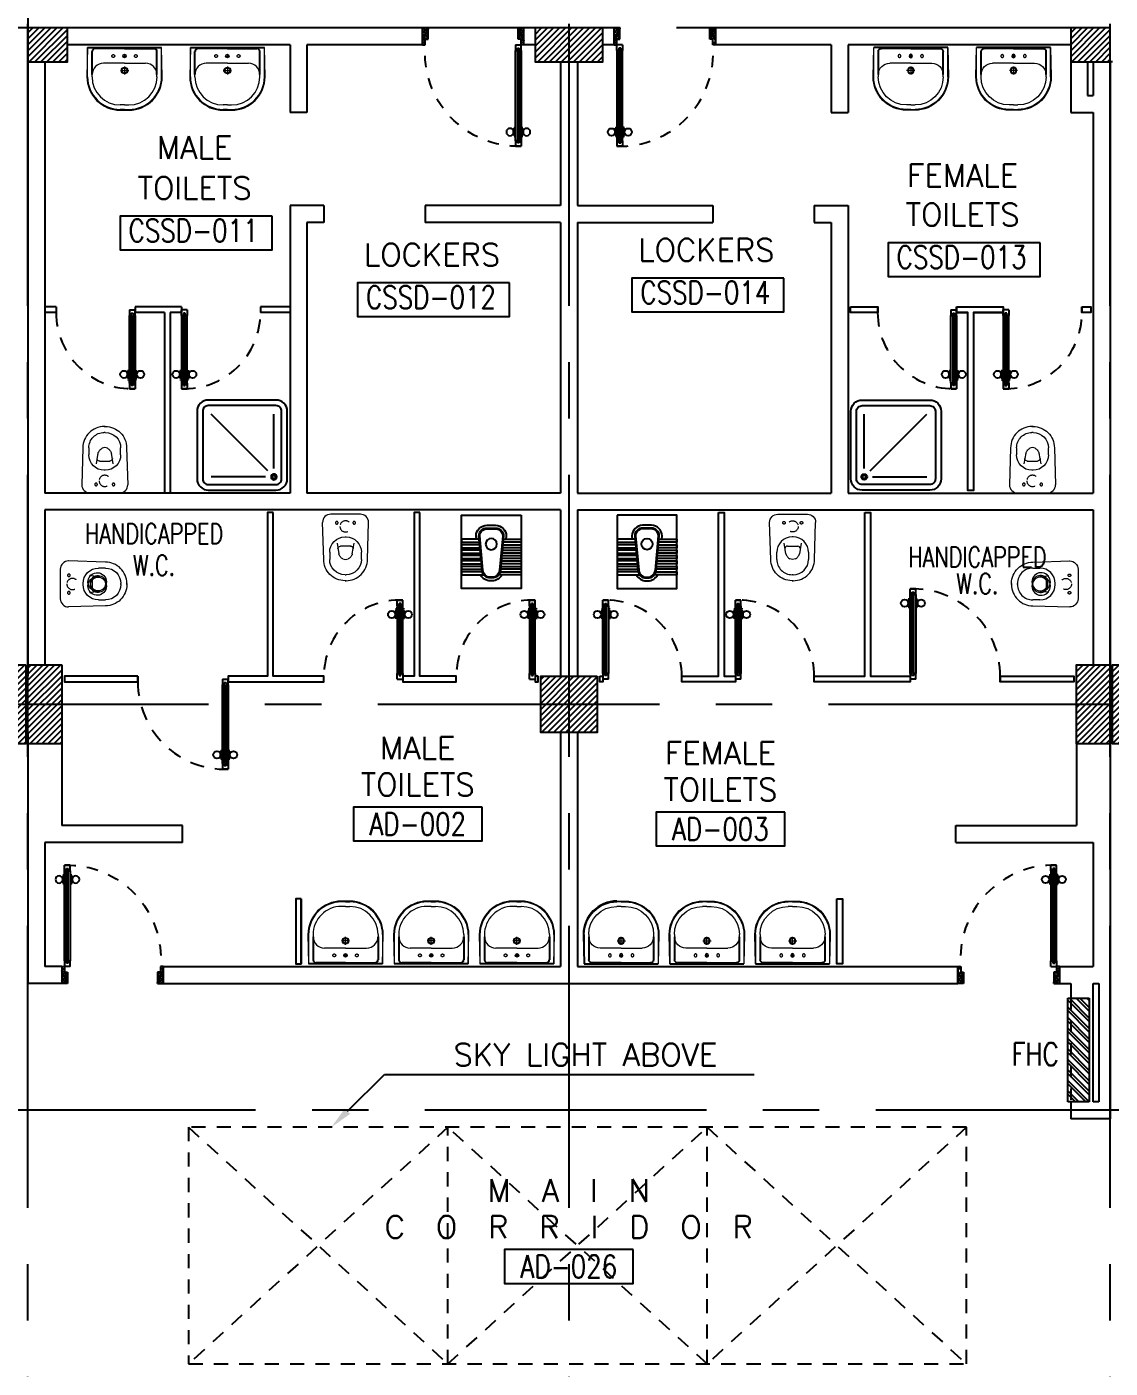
# Model space of a CAD drawing. Extents: x 0 to 93.3, y -13.5 to 76.8.
# Drawn here: x 38.99 to 48.6, y 21.11 to 33.01 of the extents above; entities that cross this region are included whole.
import ezdxf
from ezdxf.enums import TextEntityAlignment as Align

# ---------------------------------------------------------------- set-up
doc = ezdxf.new("R2010")
doc.units = 0
doc.header["$MEASUREMENT"] = 0
for name, pattern in [('CENTERX2', [4, 2.5, -0.5, 0.5, -0.5]), ('DASHED', [0.75, 0.5, -0.25]), ('HIDDEN', [0.375, 0.25, -0.125]), ('HIDDEN2', [0.1875, 0.125, -0.0625])]:
    doc.linetypes.add(name, pattern=pattern)
doc.layers.get('0').update_dxf_attribs({"color": 11, "linetype": 'CONTINUOUS'})
for name, color, linetype in [('A-JEERI', 11, 'CONTINUOUS'), ('AXES', 11, 'CENTERX2'), ('COL', 11, 'CONTINUOUS'), ('DOOR', 11, 'CONTINUOUS'), ('FHC', 11, 'CONTINUOUS'), ('FIX', 11, 'CONTINUOUS'), ('HAT', 11, 'CONTINUOUS'), ('HIDDEN', 11, 'HIDDEN2'), ('PART', 11, 'CONTINUOUS'), ('RM-BOX', 11, 'CONTINUOUS'), ('RM-IND', 11, 'CONTINUOUS'), ('RM-NAME', 11, 'CONTINUOUS'), ('RM-NO', 11, 'CONTINUOUS'), ('WALL', 11, 'CONTINUOUS')]:
    doc.layers.add(name, color=color, linetype=linetype)
doc.styles.add('ROMANS', font='ROMANS.shx', dxfattribs={"width": 0.6})

# ---------------------------------------------------------------- blocks, each defined once
blk = doc.blocks.new('DOOR90')
at = {"layer": 'DOOR', "color": 7, "linetype": 'ByBlock'}
for p, q in [((-150, 0), (0, 0)), ((-150, 0), (-150, -25)), ((0, -50), (-114, 0)), ((0, -50), (-40, 0)), ((0, -50), (0, 0)), ((-1000, -25), (-1050, -25)), ((-1050, -75), (-1050, -25)), ((-1050, -25), (-1050, -75)), ((-1000, -75), (-1050, -75)), ((-1000, -42), (-1020, -42)), ((-1020, -42), (-1020, -58)), ((-1000, -58), (-1020, -58)), ((-1000, -25), (-1000, -42)), ((-1000, -58), (-1000, -75)), ((-878, -18), (-968, -18)), ((-968, -25), (-968, -18)), ((-968, -75), (-968, -82)), ((-878, -82), (-968, -82)), ((-955, -9), (-890, -9)), ((-955, -18), (-955, -9)), ((-955, -18), (-890, -18)), ((-955, -82), (-890, -82)), ((-955, -82), (-955, -91)), ((-955, -91), (-890, -91)), ((-890, -18), (-890, -9)), ((-890, -82), (-890, -91)), ((-878, -25), (-878, -18)), ((-878, -75), (-878, -82)), ((-200, -25), (-150, -25)), ((-200, -42), (-200, -25)), ((-180, -42), (-200, -42)), ((-200, -58), (-180, -58)), ((-200, -75), (-200, -58)), ((-150, -75), (-200, -75)), ((-180, -58), (-180, -42)), ((-150, -25), (-100, -25)), ((-150, -75), (-150, -25)), ((-100, -25), (-100, -50)), ((0, -50), (-100, -37)), ((-100, -50), (0, -50)), ((-150, -875), (-100, -875)), ((-150, -900), (-150, -875)), ((-150, -900), (0, -900)), ((0, -900), (-150, -900)), ((0, -850), (-114, -900)), ((-100, -875), (-100, -850)), ((0, -850), (-100, -863)), ((-100, -850), (0, -850)), ((0, -850), (-40, -900)), ((0, -850), (0, -900))]:
    blk.add_line(p, q, dxfattribs=at)
at = {"layer": 'DOOR', "linetype": 'ByBlock'}
for p, q in [((-200, -25), (-1000, -25)), ((-200, -42), (-1000, -42)), ((-200, -58), (-1000, -58)), ((-1000, -75), (-200, -75))]:
    blk.add_line(p, q, dxfattribs=at)
at = {"layer": 'DOOR', "color": 7, "linetype": 'ByBlock'}
for centre in [(-923, 24), (-923, -124)]:
    blk.add_circle(centre, 32.4, dxfattribs=at)
for centre, radius, start, end in [((0, -50), 154, 161.1053, 166.2858), ((0, -50), 94.4, 148.0182, 180), ((0, -50), 134, 158.1598, 169.28), ((0, -50), 114, 154.0838, 167.3774), ((0, -50), 74.4, 137.7764, 180), ((0, -50), 54.4, 113.2074, 180), ((0, -50), 34.4, 90, 180), ((0, -50), 14.4, 90, 180), ((0, -850), 154, 193.7142, 198.8947), ((0, -850), 134, 190.72, 201.8402), ((0, -850), 94.4, 180, 211.9818), ((0, -850), 74.4, 180, 222.2236), ((0, -850), 54.4, 180, 246.7926), ((0, -850), 34.4, 180, 270), ((0, -850), 14.4, 180, 270)]:
    blk.add_arc(centre, radius, start, end, dxfattribs=at)
at = {"layer": 'DOOR', "linetype": 'HIDDEN', "ltscale": 0.5}
blk.add_arc((-222, -50), 828, 178.2701, 275.003, dxfattribs=at)
blk = doc.blocks.new('WC')
at = {"layer": 'FIX', "lineweight": 20}
for p, q in [((475, 141), (538, 141)), ((339, 5), (339, -5)), ((395, 76), (490, 60)), ((534, 24), (540, 0)), ((540, 0), (534, -24)), ((674, 5), (674, -5)), ((490, -60), (395, -76)), ((213, -204), (210, -204)), ((538, -141), (475, -141))]:
    blk.add_line(p, q, dxfattribs=at)
at = {"layer": 'FIX', "linetype": 'Continuous', "lineweight": 20}
blk.add_line((420, -47), (420, 45), dxfattribs=at)
at = {"layer": 'FIX', "lineweight": 20}
for points in [[(210, -204, -0.414214), (137, -131), (137, 0), (137, 131, -0.414214), (210, 204)], [(727, -5), (727, 5, 0.414214), (538, 194), (210, 204)], [(727, 5), (727, -5, -0.414214), (538, -194), (210, -204)]]:
    blk.add_lwpolyline(points, format="xyb", dxfattribs=at)
at = {"layer": 'FIX', "linetype": 'HIDDEN2', "lineweight": 20, "ltscale": 0.3}
blk.add_circle((245, 0), 49.8, dxfattribs=at)
at = {"layer": 'FIX', "linetype": 'HIDDEN', "lineweight": 20, "ltscale": 0.05}
for centre in [(213, 78), (213, -77)]:
    blk.add_circle(centre, 11.6, dxfattribs=at)
at = {"layer": 'FIX', "lineweight": 20}
for centre, radius, start, end in [((475, 5), 136, 90, 180), ((538, 5), 136, 360, 90), ((464, -18), 82, 51.0758, 71.504), ((473, -7), 68.2, 27.1532, 51.0758), ((475, -5), 136, 180, 270), ((464, 18), 82, 288.496, 308.9242), ((473, 7), 68.2, 308.9242, 332.8468), ((538, -5), 136, 270, 0)]:
    blk.add_arc(centre, radius, start, end, dxfattribs=at)
at = {"layer": 'FIX', "linetype": 'Continuous', "lineweight": 20}
for centre, start, end in [((443, 46), 88.3879, 182.3338), ((442, -46), 177.6662, 271.6121)]:
    blk.add_arc(centre, 22.3, start, end, dxfattribs=at)
blk = doc.blocks.new('*X81')
at = {"color": 0}
for p, q in [((215909, 32308), (216361, 32761)), ((215909, 32361), (216308, 32761)), ((215909, 32414), (216255, 32761)), ((215909, 32467), (216202, 32761)), ((215909, 32520), (216149, 32761)), ((215909, 32573), (216096, 32761)), ((215909, 32626), (216043, 32761)), ((215909, 32680), (215990, 32761)), ((215909, 32733), (215937, 32761)), ((215914, 32261), (216409, 32755)), ((215967, 32261), (216409, 32702)), ((216020, 32261), (216409, 32649)), ((216073, 32261), (216409, 32596)), ((216126, 32261), (216409, 32543)), ((216179, 32261), (216409, 32490)), ((216233, 32261), (216409, 32437)), ((216286, 32261), (216409, 32384)), ((216339, 32261), (216409, 32331)), ((216392, 32261), (216409, 32278))]:
    blk.add_line(p, q, dxfattribs=at)
blk = doc.blocks.new('RM1')
at = {"layer": 'RM-BOX'}
blk.add_lwpolyline([(570, -200), (-570, -200), (-570, -500), (570, -500)], close=True, dxfattribs=at)
at = {"layer": 'RM-NAME', "style": 'ROMANS'}
for tag, p in [('ROOMNAME1', (0, 324)), ('ROOMNAME2', (0, 0))]:
    blk.add_attdef(tag, text='', height=200, dxfattribs=at).set_placement(p, align=Align.MIDDLE)
at = {"layer": 'RM-NO', "style": 'ROMANS', "width": 0.8}
blk.add_attdef('ROOMNO', text='', height=200, dxfattribs=at).set_placement((0, -350), align=Align.MIDDLE)
blk = doc.blocks.new('AWC')
at = {"layer": 'FIX'}
for p, q in [((-726, 265), (-726, 66)), ((-700, 265), (-726, 265)), ((-700, 79), (-700, 265)), ((-678, 265), (-678, 82)), ((-652, 265), (-678, 265)), ((-652, 84), (-652, 265)), ((-630, 265), (-630, 86)), ((-604, 265), (-630, 265)), ((-604, 89), (-604, 265)), ((-582, 265), (-582, 91)), ((-556, 265), (-582, 265)), ((-556, 93), (-556, 265)), ((-534, 265), (-534, 95)), ((-508, 265), (-534, 265)), ((-508, 98), (-508, 265)), ((-486, 265), (-486, 100)), ((-460, 265), (-486, 265)), ((-460, 102), (-460, 265)), ((-438, 265), (-438, 104)), ((-412, 265), (-438, 265)), ((-412, 106), (-412, 265)), ((-384, 134), (-412, 131)), ((-825, 0), (-825, 0)), ((-780, 7), (-780, -7)), ((-755, 7), (-755, -7)), ((-748, 7), (-748, -7)), ((-382, 109), (-687, 81)), ((-312, -39), (-312, 39)), ((-287, -39), (-287, 39)), ((-726, -265), (-726, -66)), ((-700, -79), (-700, -265)), ((-687, -81), (-382, -109)), ((-678, -265), (-678, -82)), ((-652, -84), (-652, -265)), ((-630, -265), (-630, -86)), ((-604, -89), (-604, -265)), ((-582, -265), (-582, -91)), ((-556, -93), (-556, -265)), ((-534, -265), (-534, -95)), ((-508, -98), (-508, -265)), ((-486, -265), (-486, -100)), ((-460, -102), (-460, -265)), ((-438, -265), (-438, -104)), ((-412, -106), (-412, -265)), ((-412, -131), (-384, -134)), ((-700, -265), (-726, -265)), ((-652, -265), (-678, -265)), ((-604, -265), (-630, -265)), ((-556, -265), (-582, -265)), ((-508, -265), (-534, -265)), ((-460, -265), (-486, -265)), ((-412, -265), (-438, -265))]:
    blk.add_line(p, q, dxfattribs=at)
at = {"layer": 'FIX', "color": 32}
for p, q in [((-381, 102), (-686, 74)), ((-319, -39), (-319, 39)), ((-686, -74), (-381, -102))]:
    blk.add_line(p, q, dxfattribs=at)
at = {"layer": 'FIX'}
blk.add_lwpolyline([(-198, 265), (-848, 265), (-848, -265), (-198, -265)], close=True, dxfattribs=at)
at = {"layer": 'FIX', "color": 32}
blk.add_circle((-454, 0), 50, dxfattribs=at)
at = {"layer": 'FIX'}
for centre, radius, start, end in [((-382, 39), 95, 0, 90.1311), ((-680, 7), 100, 117.0426, 180), ((-680, 7), 75, 95.2114, 180), ((-382, 39), 70, 0, 90.1311), ((-680, -7), 100, 180, 242.9574), ((-680, -7), 75, 180, 264.7886), ((-382, -39), 95, 270, 0), ((-382, -39), 70, 270, 0)]:
    blk.add_arc(centre, radius, start, end, dxfattribs=at)
at = {"layer": 'FIX', "color": 32}
for centre, radius, start, end in [((-680, 7), 68, 95.2114, 180), ((-382, 39), 63, 0, 90.1311), ((-680, -7), 68, 180, 264.7886), ((-382, -39), 63, 270, 0)]:
    blk.add_arc(centre, radius, start, end, dxfattribs=at)
blk = doc.blocks.new('SHR1')
at = {"layer": 'FIX'}
for p, q in [((-196, 196), (-700, 700)), ((-143, 218), (-143, 700)), ((-218, 143), (-700, 143))]:
    blk.add_line(p, q, dxfattribs=at)
for points in [[(-825, 125), (-825, 725, -0.414214), (-725, 825), (-125, 825, -0.414214), (-25, 725), (-25, 125, -0.414214), (-125, 25), (-725, 25, -0.414214)], [(-775, 125), (-775, 725, -0.414214), (-725, 775), (-125, 775, -0.414214), (-75, 725), (-75, 125, -0.414214), (-125, 75), (-725, 75, -0.414214)]]:
    blk.add_lwpolyline(points, format="xyb", close=True, dxfattribs=at)
for radius in [25, 15]:
    blk.add_circle((-143, 143), radius, dxfattribs=at)
blk = doc.blocks.new('C11')
at = {"layer": 'HAT'}
h = blk.add_hatch(dxfattribs=at)
h.set_pattern_fill('ANSI31', color=256, scale=300, style=0)
h.set_pattern_definition([(45, (-383765.23, -62181), (-26.5165043, 26.5165043), [])])
h.paths.add_polyline_path([(-20, 350), (-20, 700), (-320, 700), (-320, 350)])
h.paths.add_polyline_path([(-320, 0), (-20, 0), (-20, 350), (-320, 350)])
h = blk.add_hatch(dxfattribs=at)
h.set_pattern_fill('ANSI31', color=256, scale=300, style=0)
h.set_pattern_definition([(45, (-383445.23, -62181), (-26.5165043, 26.5165043), [])])
h.paths.add_polyline_path([(300, 350), (300, 700), (0, 700), (0, 350)])
h.paths.add_polyline_path([(0, 0), (300, 0), (300, 350), (0, 350)])
at = {"layer": 'COL'}
for points in [[(-20, 700), (-20, 0), (-320, 0), (-320, 700)], [(300, 700), (300, 0), (0, 0), (0, 700)]]:
    blk.add_lwpolyline(points, close=True, dxfattribs=at)
blk = doc.blocks.new('LAV-003')
at = {"layer": 'FIX', "linetype": 'ByBlock'}
blk.add_line((-328, -25), (328, -25), dxfattribs=at)
at = {"layer": 'FIX', "linetype": 'Continuous', "lineweight": 20}
for p, q in [((-328, -285), (-328, -25)), ((328, -285), (328, -25)), ((0, -165), (-187, -165)), ((0, -165), (187, -165)), ((-288, -285), (-288, -265)), ((287, -285), (287, -265)), ((0, -535), (-38, -535)), ((0, -575), (-38, -575)), ((0, -535), (38, -535)), ((0, -575), (38, -575))]:
    blk.add_line(p, q, dxfattribs=at)
at = {"layer": 'FIX', "linetype": 'ByBlock', "ltscale": 0.3}
for p, q in [((-288, -265), (-288, -60)), ((0, -35), (-262, -35)), ((0, -35), (262, -35)), ((287, -265), (287, -60))]:
    blk.add_line(p, q, dxfattribs=at)
at = {"layer": 'FIX', "lineweight": 20}
for p, q in [((-16, -101), (15, -101)), ((0, -85), (0, -116))]:
    blk.add_line(p, q, dxfattribs=at)
at = {"layer": 'FIX', "linetype": 'DASHED', "lineweight": 20, "ltscale": 0.04}
for p, q in [((-36, -230), (37, -230)), ((0, -194), (0, -266))]:
    blk.add_line(p, q, dxfattribs=at)
at = {"layer": 'FIX', "linetype": 'Continuous', "lineweight": 20}
blk.add_lwpolyline([(295, -25), (0, -25), (-328, -25), (-334, -285, 0.414214), (-38, -582), (0, -582), (38, -582, 0.414214), (334, -285), (328, -25), (0, -25)], format="xyb", dxfattribs=at)
at = {"layer": 'FIX', "linetype": 'HIDDEN', "lineweight": 20, "ltscale": 0.05}
for centre in [(-100, -101), (100, -101)]:
    blk.add_circle(centre, 12.4, dxfattribs=at)
at = {"layer": 'FIX', "lineweight": 20}
for centre, radius in [((0, -101), 15.5), ((0, -230), 29.5), ((0, -230), 22.5)]:
    blk.add_circle(centre, radius, dxfattribs=at)
at = {"layer": 'FIX', "linetype": 'ByBlock', "ltscale": 0.3}
for centre, start, end in [((-262, -60), 90, 180), ((262, -60), 0, 90)]:
    blk.add_arc(centre, 25, start, end, dxfattribs=at)
at = {"layer": 'FIX', "linetype": 'Continuous', "lineweight": 20}
for centre, radius, start, end in [((-187, -265), 100, 90, 180), ((187, -265), 100, 0, 90), ((-38, -285), 290, 180, 270), ((-38, -285), 250, 180, 270), ((38, -285), 290, 270, 0), ((38, -285), 250, 270, 0)]:
    blk.add_arc(centre, radius, start, end, dxfattribs=at)

msp = doc.modelspace()

# ---------------------------------------------------------------- hatches: boundary and pattern name
at = {"layer": 'FHC', "linetype": 'ByBlock', "ltscale": 0.3}
h = msp.add_hatch(dxfattribs=at)
h.set_pattern_fill('ANSI32', color=11, scale=175, angle=90, style=0)
h.set_pattern_definition([(135, (79.46555, -208.72118), (-0.046403882, -0.046403882), []), (135, (79.46555, -208.690244), (-0.046403882, -0.046403882), [])])
h.paths.add_polyline_path([(48.4145, 24.395), (48.2245, 24.395), (48.2245, 23.475), (48.4145, 23.475)])
h.paths.add_polyline_path([(48.8357, 23.2624), (48.4148, 23.2624), (48.4148, 23.5249), (48.8357, 23.5249)], flags=9)
at = {"layer": 'HAT'}
h = msp.add_hatch(dxfattribs=at)
h.set_pattern_fill('ANSI31', color=256, scale=0.3, style=0)
h.set_pattern_definition([(45, (-344.395687, -5.831), (-0.0265165043, 0.0265165043), [])])
h.paths.add_polyline_path([(38.9995, 32.7), (39.3495, 32.7), (39.3495, 33), (38.9995, 33)])
h = msp.add_hatch(dxfattribs=at)
h.set_pattern_fill('ANSI31', color=256, scale=0.3, style=0)
h.set_pattern_definition([(45, (-314.745687, -5.831), (-0.0265165043, 0.0265165043), [])])
h.paths.add_polyline_path([(43.7995, 32.7), (43.7995, 33), (43.4995, 33), (43.4995, 32.7)])
h.paths.add_polyline_path([(44.0995, 32.7), (44.0995, 33), (43.7995, 33), (43.7995, 32.7)])
h = msp.add_hatch(dxfattribs=at)
h.set_pattern_fill('ANSI31', color=256, scale=0.3, style=0)
h.set_pattern_definition([(45, (-335.145687, -5.831), (-0.0265165043, 0.0265165043), [])])
h.paths.add_polyline_path([(48.2495, 32.7), (48.5995, 32.7), (48.5995, 33), (48.2495, 33)])

# ---------------------------------------------------------------- linework, layer by layer
at = {"layer": 'AXES'}
for p, q in [((43.7995, -1.4643), (43.7995, 76.0748)), ((38.9995, -1.4643), (38.9995, 75.7248)), ((48.5995, -1.4643), (48.5995, 75.7248)), ((92.2523, 33), (22.7795, 33)), ((92.6023, 27), (22.7795, 27)), ((81.0195, 23.4), (6.5595, 23.4))]:
    msp.add_line(p, q, dxfattribs=at)
at = {"layer": 'COL'}
for points in [[(38.9995, 33), (38.9995, 32.7), (39.3495, 32.7), (39.3495, 33)], [(44.0995, 33), (43.4995, 33), (43.4995, 32.7), (44.0995, 32.7)], [(48.2495, 33), (48.2495, 32.7), (48.5995, 32.7), (48.5995, 33)], [(44.0495, 27.25), (44.0495, 26.75), (43.5495, 26.75), (43.5495, 27.25)]]:
    msp.add_lwpolyline(points, close=True, dxfattribs=at)
at = {"layer": 'DOOR', "color": 0}
msp.add_line((48.6195, 32.7), (48.5995, 32.7), dxfattribs=at)
at = {"layer": 'DOOR', "linetype": 'ByBlock'}
for p, q in [((39.8995, 30.5), (39.8995, 30.45)), ((39.8995, 30.5), (39.9495, 30.5)), ((39.9165, 30.45), (39.9165, 30.47)), ((39.9165, 30.47), (39.9325, 30.47)), ((39.9325, 30.47), (39.9325, 30.45)), ((39.9495, 30.45), (39.9495, 30.5)), ((40.362, 30.45), (40.362, 30.5)), ((40.412, 30.5), (40.362, 30.5)), ((40.379, 30.47), (40.379, 30.45)), ((40.395, 30.47), (40.379, 30.47)), ((40.395, 30.45), (40.395, 30.47)), ((40.412, 30.5), (40.412, 30.45)), ((47.187, 30.5), (47.187, 30.45)), ((47.187, 30.5), (47.237, 30.5)), ((47.204, 30.45), (47.204, 30.47)), ((47.204, 30.47), (47.22, 30.47)), ((47.22, 30.47), (47.22, 30.45)), ((47.237, 30.45), (47.237, 30.5)), ((47.6495, 30.45), (47.6495, 30.5)), ((47.6995, 30.5), (47.6495, 30.5)), ((47.6665, 30.47), (47.6665, 30.45)), ((47.6825, 30.47), (47.6665, 30.47)), ((47.6825, 30.45), (47.6825, 30.47)), ((47.6995, 30.5), (47.6995, 30.45)), ((39.8995, 29.85), (39.8995, 30.45)), ((39.8995, 30.45), (39.9165, 30.45)), ((39.9165, 30.45), (39.9165, 29.85)), ((39.9325, 30.45), (39.9325, 29.85)), ((39.9325, 30.45), (39.9495, 30.45)), ((39.9495, 30.45), (39.9495, 29.85)), ((40.362, 30.45), (40.362, 29.85)), ((40.379, 30.45), (40.362, 30.45)), ((40.379, 30.45), (40.379, 29.85)), ((40.395, 30.45), (40.395, 29.85)), ((40.412, 30.45), (40.395, 30.45)), ((40.412, 29.85), (40.412, 30.45)), ((47.187, 29.85), (47.187, 30.45)), ((47.187, 30.45), (47.204, 30.45)), ((47.204, 30.45), (47.204, 29.85)), ((47.22, 30.45), (47.22, 29.85)), ((47.22, 30.45), (47.237, 30.45)), ((47.237, 30.45), (47.237, 29.85)), ((47.6495, 30.45), (47.6495, 29.85)), ((47.6665, 30.45), (47.6495, 30.45)), ((47.6665, 30.45), (47.6665, 29.85)), ((47.6825, 30.45), (47.6825, 29.85)), ((47.6995, 30.45), (47.6825, 30.45)), ((47.6995, 29.85), (47.6995, 30.45)), ((39.8923, 29.9598), (39.8833, 29.9598)), ((39.8833, 29.895), (39.8833, 29.9598)), ((39.8923, 29.895), (39.8833, 29.895)), ((39.8923, 29.895), (39.8923, 29.9598)), ((39.8995, 29.8824), (39.8923, 29.8824)), ((39.8923, 29.8724), (39.8923, 29.8824)), ((39.8995, 29.8724), (39.8923, 29.8724)), ((39.9495, 29.8824), (39.9567, 29.8824)), ((39.9495, 29.8724), (39.9567, 29.8724)), ((39.9567, 29.9598), (39.9657, 29.9598)), ((39.9567, 29.895), (39.9567, 29.9598)), ((39.9567, 29.895), (39.9657, 29.895)), ((39.9567, 29.8724), (39.9567, 29.8824)), ((39.9657, 29.895), (39.9657, 29.9598)), ((40.3548, 29.9598), (40.3458, 29.9598)), ((40.3458, 29.895), (40.3458, 29.9598)), ((40.3548, 29.895), (40.3458, 29.895)), ((40.3548, 29.895), (40.3548, 29.9598)), ((40.362, 29.8824), (40.3548, 29.8824)), ((40.3548, 29.8724), (40.3548, 29.8824)), ((40.362, 29.8724), (40.3548, 29.8724)), ((40.412, 29.8824), (40.4192, 29.8824)), ((40.412, 29.8724), (40.4192, 29.8724)), ((40.4192, 29.9598), (40.4282, 29.9598)), ((40.4192, 29.895), (40.4192, 29.9598)), ((40.4192, 29.895), (40.4282, 29.895)), ((40.4192, 29.8724), (40.4192, 29.8824)), ((40.4282, 29.895), (40.4282, 29.9598)), ((47.1798, 29.9598), (47.1708, 29.9598)), ((47.1708, 29.895), (47.1708, 29.9598)), ((47.1798, 29.895), (47.1708, 29.895)), ((47.1798, 29.895), (47.1798, 29.9598)), ((47.187, 29.8824), (47.1798, 29.8824)), ((47.1798, 29.8724), (47.1798, 29.8824)), ((47.187, 29.8724), (47.1798, 29.8724)), ((47.237, 29.8824), (47.2442, 29.8824)), ((47.237, 29.8724), (47.2442, 29.8724)), ((47.2442, 29.9598), (47.2532, 29.9598)), ((47.2442, 29.895), (47.2442, 29.9598)), ((47.2442, 29.895), (47.2532, 29.895)), ((47.2442, 29.8724), (47.2442, 29.8824)), ((47.2532, 29.895), (47.2532, 29.9598)), ((47.6423, 29.9598), (47.6333, 29.9598)), ((47.6333, 29.895), (47.6333, 29.9598)), ((47.6423, 29.895), (47.6333, 29.895)), ((47.6423, 29.895), (47.6423, 29.9598)), ((47.6495, 29.8824), (47.6423, 29.8824)), ((47.6423, 29.8724), (47.6423, 29.8824)), ((47.6495, 29.8724), (47.6423, 29.8724)), ((47.6995, 29.8824), (47.7067, 29.8824)), ((47.6995, 29.8724), (47.7067, 29.8724)), ((47.7067, 29.9598), (47.7157, 29.9598)), ((47.7067, 29.895), (47.7067, 29.9598)), ((47.7067, 29.895), (47.7157, 29.895)), ((47.7067, 29.8724), (47.7067, 29.8824)), ((47.7157, 29.895), (47.7157, 29.9598)), ((39.9165, 29.85), (39.8995, 29.85)), ((39.8995, 29.85), (39.8995, 29.8)), ((39.9495, 29.8), (39.8995, 29.8)), ((39.8995, 29.8), (39.9495, 29.8)), ((39.9165, 29.85), (39.9165, 29.83)), ((39.9325, 29.83), (39.9165, 29.83)), ((39.9495, 29.85), (39.9325, 29.85)), ((39.9325, 29.85), (39.9325, 29.83)), ((39.9495, 29.85), (39.9495, 29.8)), ((40.362, 29.85), (40.379, 29.85)), ((40.362, 29.85), (40.362, 29.8)), ((40.362, 29.8), (40.412, 29.8)), ((40.412, 29.8), (40.362, 29.8)), ((40.379, 29.85), (40.379, 29.83)), ((40.379, 29.83), (40.395, 29.83)), ((40.395, 29.85), (40.412, 29.85)), ((40.395, 29.85), (40.395, 29.83)), ((40.412, 29.85), (40.412, 29.8)), ((47.204, 29.85), (47.187, 29.85)), ((47.187, 29.85), (47.187, 29.8)), ((47.204, 29.85), (47.204, 29.83)), ((47.237, 29.85), (47.22, 29.85)), ((47.22, 29.85), (47.22, 29.83)), ((47.237, 29.85), (47.237, 29.8)), ((47.6495, 29.85), (47.6665, 29.85)), ((47.6495, 29.85), (47.6495, 29.8)), ((47.6495, 29.8), (47.6995, 29.8)), ((47.6995, 29.8), (47.6495, 29.8)), ((47.6665, 29.85), (47.6665, 29.83)), ((47.6665, 29.83), (47.6825, 29.83)), ((47.6825, 29.85), (47.6995, 29.85)), ((47.6825, 29.85), (47.6825, 29.83)), ((47.6995, 29.85), (47.6995, 29.8)), ((46.8245, 28.025), (46.8745, 28.025)), ((46.8745, 28.025), (46.8245, 28.025)), ((46.8245, 27.975), (46.8245, 28.025)), ((46.8245, 27.275), (46.8245, 27.975)), ((46.8245, 27.975), (46.8415, 27.975)), ((46.8415, 27.995), (46.8575, 27.995)), ((46.8415, 27.975), (46.8415, 27.995)), ((46.8415, 27.275), (46.8415, 27.975)), ((46.8575, 27.975), (46.8575, 27.995)), ((46.8575, 27.275), (46.8575, 27.975)), ((46.8575, 27.975), (46.8745, 27.975)), ((46.8745, 27.975), (46.8745, 28.025)), ((46.8745, 27.975), (46.8745, 27.275)), ((42.2673, 27.8526), (42.2673, 27.8426)), ((42.2745, 27.8526), (42.2673, 27.8526)), ((42.2745, 27.8426), (42.2673, 27.8426)), ((42.3245, 27.925), (42.2745, 27.925)), ((42.2745, 27.925), (42.3245, 27.925)), ((42.2745, 27.875), (42.2745, 27.925)), ((42.2745, 27.875), (42.2745, 27.275)), ((42.2915, 27.875), (42.2745, 27.875)), ((42.3075, 27.895), (42.2915, 27.895)), ((42.2915, 27.875), (42.2915, 27.895)), ((42.2915, 27.275), (42.2915, 27.875)), ((42.3075, 27.875), (42.3075, 27.895)), ((42.3245, 27.875), (42.3075, 27.875)), ((42.3075, 27.275), (42.3075, 27.875)), ((42.3245, 27.875), (42.3245, 27.925)), ((42.3245, 27.275), (42.3245, 27.875)), ((42.3245, 27.8526), (42.3317, 27.8526)), ((42.3245, 27.8426), (42.3317, 27.8426)), ((42.3317, 27.8526), (42.3317, 27.8426)), ((43.4423, 27.8526), (43.4423, 27.8426)), ((43.4495, 27.8526), (43.4423, 27.8526)), ((43.4495, 27.8426), (43.4423, 27.8426)), ((43.4995, 27.925), (43.4495, 27.925)), ((43.4495, 27.925), (43.4995, 27.925)), ((43.4495, 27.875), (43.4495, 27.925)), ((43.4495, 27.875), (43.4495, 27.275)), ((43.4665, 27.875), (43.4495, 27.875)), ((43.4825, 27.895), (43.4665, 27.895)), ((43.4665, 27.875), (43.4665, 27.895)), ((43.4665, 27.275), (43.4665, 27.875)), ((43.4825, 27.875), (43.4825, 27.895)), ((43.4995, 27.875), (43.4825, 27.875)), ((43.4825, 27.275), (43.4825, 27.875)), ((43.4995, 27.875), (43.4995, 27.925)), ((43.4995, 27.275), (43.4995, 27.875)), ((43.4995, 27.8526), (43.5067, 27.8526)), ((43.4995, 27.8426), (43.5067, 27.8426)), ((43.5067, 27.8526), (43.5067, 27.8426)), ((44.0923, 27.8526), (44.0923, 27.8426)), ((44.0995, 27.8526), (44.0923, 27.8526)), ((44.0995, 27.8426), (44.0923, 27.8426)), ((44.0995, 27.925), (44.1495, 27.925)), ((44.1495, 27.925), (44.0995, 27.925)), ((44.0995, 27.875), (44.0995, 27.925)), ((44.0995, 27.275), (44.0995, 27.875)), ((44.0995, 27.875), (44.1165, 27.875)), ((44.1165, 27.895), (44.1325, 27.895)), ((44.1165, 27.875), (44.1165, 27.895)), ((44.1165, 27.275), (44.1165, 27.875)), ((44.1325, 27.875), (44.1325, 27.895)), ((44.1325, 27.275), (44.1325, 27.875)), ((44.1325, 27.875), (44.1495, 27.875)), ((44.1495, 27.875), (44.1495, 27.925)), ((44.1495, 27.875), (44.1495, 27.275)), ((44.1495, 27.8526), (44.1567, 27.8526)), ((44.1495, 27.8426), (44.1567, 27.8426)), ((44.1567, 27.8526), (44.1567, 27.8426)), ((45.2673, 27.8526), (45.2673, 27.8426)), ((45.2745, 27.8526), (45.2673, 27.8526)), ((45.2745, 27.8426), (45.2673, 27.8426)), ((45.2745, 27.925), (45.3245, 27.925)), ((45.3245, 27.925), (45.2745, 27.925)), ((45.2745, 27.875), (45.2745, 27.925)), ((45.2745, 27.275), (45.2745, 27.875)), ((45.2745, 27.875), (45.2915, 27.875)), ((45.2915, 27.895), (45.3075, 27.895)), ((45.2915, 27.875), (45.2915, 27.895)), ((45.2915, 27.275), (45.2915, 27.875)), ((45.3075, 27.875), (45.3075, 27.895)), ((45.3075, 27.275), (45.3075, 27.875)), ((45.3075, 27.875), (45.3245, 27.875)), ((45.3245, 27.875), (45.3245, 27.925)), ((45.3245, 27.875), (45.3245, 27.275)), ((45.3245, 27.8526), (45.3317, 27.8526)), ((45.3245, 27.8426), (45.3317, 27.8426)), ((45.3317, 27.8526), (45.3317, 27.8426)), ((46.8173, 27.93), (46.8083, 27.93)), ((46.8083, 27.93), (46.8083, 27.8652)), ((46.8173, 27.8652), (46.8083, 27.8652)), ((46.8245, 27.9426), (46.8173, 27.9426)), ((46.8173, 27.8526), (46.8173, 27.9426)), ((46.8173, 27.93), (46.8173, 27.8652)), ((46.8245, 27.8526), (46.8173, 27.8526)), ((46.8745, 27.9426), (46.8817, 27.9426)), ((46.8745, 27.8526), (46.8817, 27.8526)), ((46.8817, 27.8526), (46.8817, 27.9426)), ((46.8817, 27.93), (46.8907, 27.93)), ((46.8817, 27.93), (46.8817, 27.8652)), ((46.8817, 27.8652), (46.8907, 27.8652)), ((46.8907, 27.93), (46.8907, 27.8652)), ((42.2673, 27.83), (42.2583, 27.83)), ((42.2583, 27.83), (42.2583, 27.7652)), ((42.2673, 27.7652), (42.2583, 27.7652)), ((42.2673, 27.83), (42.2673, 27.7652)), ((42.3317, 27.83), (42.3407, 27.83)), ((42.3317, 27.83), (42.3317, 27.7652)), ((42.3317, 27.7652), (42.3407, 27.7652)), ((42.3407, 27.83), (42.3407, 27.7652)), ((43.4423, 27.83), (43.4333, 27.83)), ((43.4333, 27.83), (43.4333, 27.7652)), ((43.4423, 27.7652), (43.4333, 27.7652)), ((43.4423, 27.83), (43.4423, 27.7652)), ((43.5067, 27.83), (43.5157, 27.83)), ((43.5067, 27.83), (43.5067, 27.7652)), ((43.5067, 27.7652), (43.5157, 27.7652)), ((43.5157, 27.83), (43.5157, 27.7652)), ((44.0923, 27.83), (44.0833, 27.83)), ((44.0833, 27.83), (44.0833, 27.7652)), ((44.0923, 27.7652), (44.0833, 27.7652)), ((44.0923, 27.83), (44.0923, 27.7652)), ((44.1567, 27.83), (44.1657, 27.83)), ((44.1567, 27.83), (44.1567, 27.7652)), ((44.1567, 27.7652), (44.1657, 27.7652)), ((44.1657, 27.83), (44.1657, 27.7652)), ((45.2673, 27.83), (45.2583, 27.83)), ((45.2583, 27.83), (45.2583, 27.7652)), ((45.2673, 27.7652), (45.2583, 27.7652)), ((45.2673, 27.83), (45.2673, 27.7652)), ((45.3317, 27.83), (45.3407, 27.83)), ((45.3317, 27.83), (45.3317, 27.7652)), ((45.3317, 27.7652), (45.3407, 27.7652)), ((45.3407, 27.83), (45.3407, 27.7652)), ((42.2745, 27.225), (42.2745, 27.275)), ((42.2745, 27.275), (42.2915, 27.275)), ((42.2915, 27.275), (42.2915, 27.255)), ((42.2915, 27.255), (42.3075, 27.255)), ((42.3075, 27.255), (42.3075, 27.275)), ((42.3075, 27.275), (42.3245, 27.275)), ((42.3245, 27.275), (42.3245, 27.225)), ((43.4495, 27.225), (43.4495, 27.275)), ((43.4495, 27.275), (43.4665, 27.275)), ((43.4665, 27.275), (43.4665, 27.255)), ((43.4665, 27.255), (43.4825, 27.255)), ((43.4825, 27.255), (43.4825, 27.275)), ((43.4825, 27.275), (43.4995, 27.275)), ((43.4995, 27.275), (43.4995, 27.225)), ((44.0995, 27.275), (44.0995, 27.225)), ((44.1165, 27.275), (44.0995, 27.275)), ((44.1165, 27.255), (44.1165, 27.275)), ((44.1325, 27.255), (44.1165, 27.255)), ((44.1325, 27.275), (44.1325, 27.255)), ((44.1495, 27.275), (44.1325, 27.275)), ((44.1495, 27.225), (44.1495, 27.275)), ((45.2745, 27.275), (45.2745, 27.225)), ((45.2915, 27.275), (45.2745, 27.275)), ((45.2915, 27.255), (45.2915, 27.275)), ((45.3075, 27.255), (45.2915, 27.255)), ((45.3075, 27.275), (45.3075, 27.255)), ((45.3245, 27.275), (45.3075, 27.275)), ((45.3245, 27.225), (45.3245, 27.275)), ((46.8245, 27.275), (46.8245, 27.225)), ((46.8415, 27.275), (46.8245, 27.275)), ((46.8415, 27.255), (46.8415, 27.275)), ((46.8575, 27.255), (46.8415, 27.255)), ((46.8575, 27.275), (46.8575, 27.255)), ((46.8745, 27.275), (46.8575, 27.275)), ((46.8745, 27.225), (46.8745, 27.275)), ((40.7245, 27.225), (40.7245, 27.175)), ((40.7245, 27.225), (40.7745, 27.225)), ((40.7245, 27.175), (40.7415, 27.175)), ((40.7245, 26.475), (40.7245, 27.175)), ((40.7415, 27.175), (40.7415, 27.195)), ((40.7415, 27.195), (40.7575, 27.195)), ((40.7415, 27.175), (40.7415, 26.475)), ((40.7575, 27.195), (40.7575, 27.175)), ((40.7575, 27.175), (40.7745, 27.175)), ((40.7575, 27.175), (40.7575, 26.475)), ((40.7745, 27.175), (40.7745, 27.225)), ((40.7745, 27.175), (40.7745, 26.475)), ((42.2745, 27.225), (42.3245, 27.225)), ((43.4495, 27.225), (43.4995, 27.225)), ((44.1495, 27.225), (44.0995, 27.225)), ((45.3245, 27.225), (45.2745, 27.225)), ((46.8745, 27.225), (46.8245, 27.225)), ((40.7173, 26.5848), (40.7083, 26.5848)), ((40.7083, 26.52), (40.7083, 26.5848)), ((40.7245, 26.5974), (40.7173, 26.5974)), ((40.7173, 26.5974), (40.7173, 26.5074)), ((40.7173, 26.52), (40.7173, 26.5848)), ((40.7745, 26.5974), (40.7817, 26.5974)), ((40.7817, 26.5974), (40.7817, 26.5074)), ((40.7817, 26.5848), (40.7907, 26.5848)), ((40.7817, 26.52), (40.7817, 26.5848)), ((40.7907, 26.52), (40.7907, 26.5848)), ((40.7173, 26.52), (40.7083, 26.52)), ((40.7245, 26.5074), (40.7173, 26.5074)), ((40.7415, 26.475), (40.7245, 26.475)), ((40.7245, 26.475), (40.7245, 26.425)), ((40.7745, 26.425), (40.7245, 26.425)), ((40.7245, 26.425), (40.7745, 26.425)), ((40.7415, 26.475), (40.7415, 26.455)), ((40.7575, 26.455), (40.7415, 26.455)), ((40.7745, 26.475), (40.7575, 26.475)), ((40.7575, 26.475), (40.7575, 26.455)), ((40.7745, 26.5074), (40.7817, 26.5074)), ((40.7745, 26.475), (40.7745, 26.425)), ((40.7817, 26.52), (40.7907, 26.52))]:
    msp.add_line(p, q, dxfattribs=at)
at = {"layer": 'DOOR', "color": 97, "linetype": 'ByBlock'}
for p, q in [((47.237, 29.8), (47.187, 29.8)), ((47.187, 29.8), (47.237, 29.8)), ((47.22, 29.83), (47.204, 29.83))]:
    msp.add_line(p, q, dxfattribs=at)
at = {"layer": 'DOOR', "linetype": 'ByBlock'}
for centre in [(39.851, 29.9274), (39.9981, 29.9274), (40.3135, 29.9274), (40.4606, 29.9274), (47.1385, 29.9274), (47.2856, 29.9274), (47.601, 29.9274), (47.7481, 29.9274), (46.776, 27.8976), (46.9231, 27.8976), (42.226, 27.7976), (42.3731, 27.7976), (43.401, 27.7976), (43.5481, 27.7976), (44.051, 27.7976), (44.1981, 27.7976), (45.226, 27.7976), (45.3731, 27.7976), (40.676, 26.5524), (40.8231, 26.5524)]:
    msp.add_circle(centre, 0.0324, dxfattribs=at)
at = {"layer": 'DOOR', "linetype": 'HIDDEN', "ltscale": 0.5}
for centre, radius, start, end in [((39.9245, 30.4745), 0.675, 179.96077, 272.12255), ((40.387, 30.4745), 0.675, 267.87745, 0.03923), ((47.212, 30.4745), 0.675, 179.96077, 272.12255), ((47.6745, 30.4745), 0.675, 267.87745, 0.03923), ((46.8495, 27.2504), 0.775, 359.97019, 91.84857), ((42.2995, 27.2505), 0.675, 87.87745, 180.03923), ((43.4745, 27.2505), 0.675, 87.87745, 180.03923), ((44.1245, 27.2505), 0.675, 359.96077, 92.12255), ((45.2995, 27.2505), 0.675, 359.96077, 92.12255), ((40.7495, 27.1996), 0.775, 179.97019, 271.84857)]:
    msp.add_arc(centre, radius, start, end, dxfattribs=at)
at = {"layer": 'FHC', "linetype": 'ByBlock', "ltscale": 0.3}
for p, q in [((48.2245, 23.475), (48.2245, 24.395)), ((48.2245, 24.395), (48.4145, 24.395)), ((48.4145, 24.395), (48.4145, 23.475)), ((48.4145, 23.475), (48.2245, 23.475))]:
    msp.add_line(p, q, dxfattribs=at)
at = {"layer": 'FHC', "color": 250, "linetype": 'HIDDEN', "ltscale": 0.25}
msp.add_line((48.2495, 24.394), (48.2495, 23.4762), dxfattribs=at)
at = {"layer": 'FIX', "color": 32, "linetype": 'ByBlock', "ltscale": 0.3}
msp.add_line((43.9275, 24.958), (43.9345, 24.698), dxfattribs=at)
at = {"layer": 'FIX'}
msp.add_lwpolyline([(47.0995, 29, -0.4142136), (46.9995, 28.9)], format="xyb", dxfattribs=at)
at = {"layer": 'FIX', "color": 32, "linetype": 'ByBlock', "ltscale": 0.3}
msp.add_arc((44.2245, 24.958), 0.297, 90, 180, dxfattribs=at)
at = {"layer": 'HIDDEN'}
for p, q in [((47.3245, 23.25), (40.4245, 23.25)), ((40.4245, 23.25), (40.4245, 21.15)), ((42.7245, 23.25), (40.4245, 21.15)), ((40.4245, 23.25), (42.7245, 21.15)), ((45.0245, 21.15), (42.7245, 23.25)), ((42.7245, 21.15), (45.0245, 23.25)), ((42.7245, 21.15), (42.7245, 23.25)), ((42.7245, 21.15), (42.7245, 23.25)), ((47.3245, 23.25), (45.0245, 21.15)), ((45.0245, 23.25), (47.3245, 21.15)), ((45.0245, 21.15), (45.0245, 23.25)), ((45.0245, 21.15), (45.0245, 23.25)), ((47.3245, 21.15), (47.3245, 23.25)), ((40.4245, 21.15), (47.3245, 21.15))]:
    msp.add_line(p, q, dxfattribs=at)
at = {"layer": 'PART'}
for p, q in [((39.2495, 30.525), (39.1495, 30.525)), ((39.2495, 30.475), (39.1495, 30.475)), ((39.2495, 30.525), (39.2495, 30.475)), ((40.362, 30.525), (39.9495, 30.525)), ((39.9495, 30.525), (39.9495, 30.475)), ((40.212, 30.475), (39.9495, 30.475)), ((40.212, 30.475), (40.212, 28.875)), ((40.362, 30.475), (40.262, 30.475)), ((40.262, 30.475), (40.262, 28.875)), ((40.362, 30.525), (40.362, 30.475)), ((41.062, 30.525), (41.062, 30.475)), ((41.3245, 30.525), (41.062, 30.525)), ((41.3245, 30.475), (41.062, 30.475)), ((46.537, 30.525), (46.537, 30.475)), ((47.237, 30.525), (47.6495, 30.525)), ((47.237, 30.525), (47.237, 30.475)), ((47.237, 30.475), (47.337, 30.475)), ((47.387, 30.475), (47.6495, 30.475)), ((47.6495, 30.525), (47.6495, 30.475)), ((48.3495, 30.525), (48.3495, 30.475)), ((39.9745, 27.2501), (39.9745, 27.2001)), ((43.4995, 27.25), (43.4995, 27.2)), ((43.4995, 27.25), (43.4995, 27.2)), ((44.0995, 27.25), (44.0995, 27.2)), ((47.6245, 27.2501), (47.6245, 27.2001)), ((41.4245, 25.275), (41.3745, 25.275)), ((41.3745, 25.275), (41.3745, 24.698)), ((41.4245, 25.275), (41.3745, 25.275)), ((41.4245, 25.275), (41.4245, 24.698)), ((46.1745, 25.275), (46.2245, 25.275))]:
    msp.add_line(p, q, dxfattribs=at)
for points in [[(46.2975, 30.525), (46.5387, 30.525), (46.5387, 30.475), (46.2975, 30.475)], [(47.237, 30.525), (47.6495, 30.525), (47.6495, 30.475), (47.387, 30.475), (47.387, 28.898), (47.337, 28.898), (47.337, 30.475), (47.237, 30.475)], [(48.3495, 30.525), (48.4265, 30.525), (48.4265, 30.475), (48.3495, 30.475)], [(41.1745, 28.702), (41.1245, 28.702), (41.1245, 27.25), (40.7745, 27.25), (40.7745, 27.2), (41.6245, 27.2), (41.6245, 27.25), (41.1745, 27.25), (41.1745, 28.702)], [(42.4745, 28.702), (42.4245, 28.702), (42.4245, 27.25), (42.3245, 27.25), (42.3245, 27.2), (42.7995, 27.2), (42.7995, 27.25), (42.4745, 27.25), (42.4745, 28.702)], [(45.1245, 28.702), (45.1745, 28.702), (45.1745, 27.25), (45.2745, 27.25), (45.2745, 27.2), (44.7995, 27.2), (44.7995, 27.25), (45.1245, 27.25), (45.1245, 28.702)], [(46.4245, 28.702), (46.4745, 28.702), (46.4745, 27.25), (46.8245, 27.25), (46.8245, 27.2), (45.9745, 27.2), (45.9745, 27.25), (46.4245, 27.25), (46.4245, 28.702)], [(39.9745, 27.25), (39.3225, 27.25), (39.3225, 27.2), (39.9745, 27.2)], [(43.5265, 27.25), (43.4995, 27.25), (43.4995, 27.2), (43.5265, 27.2)], [(44.0725, 27.25), (44.0995, 27.25), (44.0995, 27.2), (44.0725, 27.2)], [(47.6245, 27.25), (48.2765, 27.25), (48.2765, 27.2), (47.6245, 27.2)], [(41.4245, 25.275), (41.3745, 25.275), (41.3745, 24.698), (41.4245, 24.698)], [(46.1745, 25.275), (46.2245, 25.275), (46.2245, 24.698), (46.1745, 24.698)]]:
    msp.add_lwpolyline(points, close=True, dxfattribs=at)
at = {"layer": 'RM-BOX'}
for points in [[(41.1659, 31.3313), (39.8162, 31.3313), (39.8162, 31.0313), (41.1659, 31.0313)], [(47.9789, 31.0955), (46.6291, 31.0955), (46.6291, 30.7955), (47.9789, 30.7955)], [(43.2723, 30.7395), (41.9225, 30.7395), (41.9225, 30.4395), (43.2723, 30.4395)], [(45.7056, 30.7821), (44.3558, 30.7821), (44.3558, 30.4821), (45.7056, 30.4821)]]:
    msp.add_lwpolyline(points, close=True, dxfattribs=at)
at = {"layer": 'RM-IND'}
for p, q in [((41.8336, 23.3911), (42.162, 23.7179)), ((42.162, 23.7179), (42.675, 23.7179)), ((42.675, 23.7179), (45.4417, 23.7179))]:
    msp.add_line(p, q, dxfattribs=at)
msp.add_solid([(41.8571, 23.3674), (41.8101, 23.4147), (41.6918, 23.25)], dxfattribs=at)
at = {"layer": 'WALL'}
for p, q in [((38.9995, 34.57), (38.9995, 27.25)), ((42.4995, 33), (39.2495, 33)), ((42.4995, 32.85), (42.4995, 33)), ((43.5495, 33), (43.3995, 33)), ((43.3995, 32.85), (43.3995, 33)), ((44.1995, 33), (44.0495, 33)), ((44.1995, 32.85), (44.1995, 33)), ((48.3495, 33), (45.0995, 33)), ((45.0995, 32.85), (45.0995, 33)), ((41.3245, 32.85), (39.3495, 32.85)), ((41.3245, 32.85), (41.3245, 32.25)), ((42.4995, 32.85), (41.4745, 32.85)), ((41.4745, 32.85), (41.4745, 32.25)), ((43.4995, 32.85), (43.3995, 32.85)), ((44.1995, 32.85), (44.0995, 32.85)), ((46.1245, 32.85), (45.0995, 32.85)), ((46.1245, 32.85), (46.1245, 32.25)), ((48.2495, 32.85), (46.2745, 32.85)), ((46.2745, 32.85), (46.2745, 32.25)), ((39.1495, 32.7), (39.1495, 28.875)), ((43.7245, 32.7), (43.7245, 31.425)), ((43.8745, 32.7), (43.8745, 31.425)), ((48.2495, 32.7), (48.2495, 32.25)), ((48.3995, 32.7), (48.3995, 32.4)), ((48.4495, 32.7), (48.4495, 32.4)), ((48.5995, 32.7), (48.5995, 27.25)), ((48.3995, 32.4), (48.4495, 32.4)), ((41.4745, 32.25), (41.3245, 32.25)), ((46.1245, 32.25), (46.2745, 32.25)), ((48.2495, 32.25), (48.4495, 32.25)), ((48.4495, 32.25), (48.4495, 28.875)), ((41.3245, 31.425), (41.3245, 28.875)), ((41.6245, 31.425), (41.3245, 31.425)), ((41.6245, 31.425), (41.6245, 31.275)), ((43.7245, 31.425), (42.5245, 31.425)), ((42.5245, 31.425), (42.5245, 31.275)), ((43.8745, 31.425), (45.0745, 31.425)), ((45.0745, 31.425), (45.0745, 31.275)), ((45.9745, 31.425), (45.9745, 31.275)), ((45.9745, 31.425), (46.2745, 31.425)), ((46.2745, 31.425), (46.2745, 28.875)), ((41.4745, 31.275), (41.4745, 28.875)), ((41.6245, 31.275), (41.4745, 31.275)), ((43.7245, 31.275), (42.5245, 31.275)), ((43.7245, 31.275), (43.7245, 28.875)), ((43.8745, 31.275), (45.0745, 31.275)), ((43.8745, 31.275), (43.8745, 28.875)), ((45.9745, 31.275), (46.1245, 31.275)), ((46.1245, 31.275), (46.1245, 28.875)), ((41.3245, 28.875), (39.1495, 28.875)), ((43.7245, 28.875), (41.4745, 28.875)), ((43.8745, 28.875), (46.1245, 28.875)), ((46.2745, 28.875), (48.4495, 28.875)), ((43.7245, 28.725), (39.1495, 28.725)), ((39.1495, 28.725), (39.1495, 27.35)), ((43.7245, 28.725), (43.7245, 27.25)), ((43.8745, 28.725), (48.4495, 28.725)), ((43.8745, 28.725), (43.8745, 27.25)), ((48.4495, 28.725), (48.4495, 27.35)), ((38.9995, 26.75), (38.9995, 24.525)), ((43.7245, 26.75), (43.7245, 24.675)), ((43.8745, 26.75), (43.8745, 24.675)), ((48.5995, 26.75), (48.5995, 24.525)), ((48.5995, 26.75), (48.5995, 23.325)), ((39.2995, 26.65), (39.2995, 25.925)), ((48.2995, 26.65), (48.2995, 25.925)), ((40.3695, 25.925), (39.2995, 25.925)), ((40.3695, 25.775), (40.3695, 25.925)), ((47.2295, 25.925), (48.2995, 25.925)), ((47.2295, 25.775), (47.2295, 25.925)), ((40.3695, 25.775), (39.1495, 25.775)), ((39.1495, 25.775), (39.1495, 24.675)), ((47.2295, 25.775), (48.4495, 25.775)), ((48.4495, 25.775), (48.4495, 24.675)), ((39.2995, 24.675), (39.1495, 24.675)), ((39.2995, 24.675), (39.2995, 24.525)), ((40.1995, 24.675), (43.7245, 24.675)), ((40.1995, 24.675), (40.1995, 24.525)), ((43.8745, 24.675), (47.2495, 24.675)), ((47.2495, 24.675), (47.2495, 24.525)), ((48.1495, 24.675), (48.4495, 24.675)), ((48.1495, 24.675), (48.1495, 24.525)), ((39.2995, 24.525), (38.9995, 24.525)), ((40.1995, 24.525), (47.2495, 24.525)), ((48.1495, 24.525), (48.2495, 24.525)), ((48.2495, 24.525), (48.2495, 24.395)), ((48.4495, 23.475), (48.4495, 24.525)), ((48.4495, 24.525), (48.4995, 24.525)), ((48.4995, 24.525), (48.4995, 23.475)), ((48.2495, 23.475), (48.2495, 23.325)), ((48.4995, 23.475), (48.4495, 23.475)), ((48.5995, 23.325), (48.2495, 23.325))]:
    msp.add_line(p, q, dxfattribs=at)

# ---------------------------------------------------------------- block references
at = {"layer": 'A-JEERI', "linetype": 'ByBlock', "yscale": 0.0009999999892897904, "zscale": 0.001}
for p, xscale in [((39.8565, 32.852), 0.001000000047497451), ((40.7685, 32.852), 0.001000000047497451), ((46.8305, 32.852), -0.001000000047497451), ((47.7425, 32.852), -0.001000000047497451), ((47.7425, 32.852), -0.001000000047497451)]:
    msp.add_blockref('LAV-003', p, dxfattribs=dict(at, xscale=xscale))
at = {"layer": 'A-JEERI', "linetype": 'ByBlock', "yscale": 0.0009999999892897904, "zscale": 0.001, "rotation": 180}
for p, xscale in [((41.817, 24.673), 0.001000000047497451), ((42.577, 24.673), 0.001000000047497451), ((43.337, 24.673), 0.001000000047497451), ((44.262, 24.673), -0.001000000047497451), ((45.022, 24.673), -0.001000000047497451), ((45.782, 24.673), -0.001000000047497451)]:
    msp.add_blockref('LAV-003', p, dxfattribs=dict(at, xscale=xscale))
at = {"layer": 'DOOR', "color": 0, "yscale": 0.0009999999892897904, "zscale": 0.001}
for p, xscale, rotation in [((43.3995, 33), -0.0009999999892897904, 270), ((44.1995, 33), 0.0009999999892897904, 90), ((39.2995, 24.525), -0.0009999999892897904, 90), ((48.1495, 24.525), 0.0009999999892897904, 270)]:
    msp.add_blockref('DOOR90', p, dxfattribs=dict(at, xscale=xscale, rotation=rotation))
at = {"layer": 'HAT', "xscale": 0.001000000047497451, "yscale": 0.0009999999892897904, "zscale": 0.001}
msp.add_blockref('*X81', (-172.359, -5.511), dxfattribs=at)
for p, values in [((42.4573, 26.2894), {'ROOMNO': 'AD-002', 'ROOMNAME2': 'TOILETS', 'ROOMNAME1': 'MALE'}), ((45.1425, 26.245), {'ROOMNO': 'AD-003', 'ROOMNAME2': 'TOILETS', 'ROOMNAME1': 'FEMALE'}), ((43.7974, 22.3646), {'ROOMNO': 'AD-026', 'ROOMNAME2': 'C  O  R  R  I  D  O  R', 'ROOMNAME1': 'M  A  I  N'})]:
    msp.add_blockref('RM1', p, dxfattribs=at).add_auto_attribs(values)
at = {"layer": 'RM-NAME', "xscale": 0.001000000047497451, "yscale": 0.0009999999892897904, "zscale": 0.001}
for p in [(38.9995, 26.65), (48.6195, 26.65)]:
    msp.add_blockref('C11', p, dxfattribs=at)
at = {"layer": 'WALL', "yscale": 0.0009999999892897904, "zscale": 0.001}
for name, p, xscale, rotation in [('SHR1', (41.3245, 28.875), -0.0009999999892897904, 90), ('SHR1', (46.2745, 28.875), 0.0009999999892897904, 270), ('WC', (39.6808, 28.738), -0.0009999999892897904, 270), ('WC', (47.9105, 28.738), -0.0009999999892897904, 270), ('WC', (41.817, 28.8241), -0.0009999999892897904, 90), ('AWC', (43.109, 28.8762), -0.0009999999892897904, 270), ('AWC', (44.491, 28.8762), 0.0009999999892897904, 90), ('WC', (45.783, 28.8241), 0.0009999999892897904, 270), ('WC', (39.1495, 28.068), -0.001000000047497451, 180), ('WC', (48.4515, 28.068), 0.001000000047497451, 180)]:
    msp.add_blockref(name, p, dxfattribs=dict(at, xscale=xscale, rotation=rotation))

# ---------------------------------------------------------------- texts
at = {"layer": 'FHC', "style": 'ROMANS', "width": 0.8}
msp.add_text('FHC', height=0.2, dxfattribs=at).set_placement((47.7254, 23.7978))
at = {"layer": 'RM-NAME', "style": 'ROMANS'}
for s, p in [('MALE', (40.4783, 31.9405)), ('FEMALE', (47.2912, 31.6913)), ('TOILETS', (40.4783, 31.5806)), ('TOILETS', (47.2912, 31.3448)), ('LOCKERS', (42.5846, 30.9889)), ('LOCKERS', (45.0179, 31.0314))]:
    msp.add_text(s, height=0.2, dxfattribs=at).set_placement(p, align=Align.MIDDLE)
at = {"layer": 'RM-NAME', "style": 'ROMANS', "width": 0.75}
for s, p in [('HANDICAPPED', (40.1174, 28.5138)), ('W.C.', (40.1174, 28.233)), ('HANDICAPPED', (47.4214, 28.3076)), ('W.C.', (47.4214, 28.0718))]:
    msp.add_text(s, height=0.18, dxfattribs=at).set_placement(p, align=Align.MIDDLE)
at = {"layer": 'RM-NAME', "style": 'ROMANS'}
msp.add_text('SKY LIGHT ABOVE', height=0.2, dxfattribs=at).set_placement((42.775, 23.8929), align=Align.MIDDLE_LEFT)
at = {"layer": 'RM-NO', "style": 'ROMANS', "width": 0.8}
for tag, p in [('CSSD-011', (40.4687, 31.2035)), ('CSSD-013', (47.2817, 30.9677)), ('CSSD-012', (42.575, 30.6118)), ('CSSD-014', (45.0083, 30.6543))]:
    msp.add_attdef(tag, text='', height=0.2, dxfattribs=at).set_placement(p, align=Align.MIDDLE)

doc.saveas('drawing.dxf')
